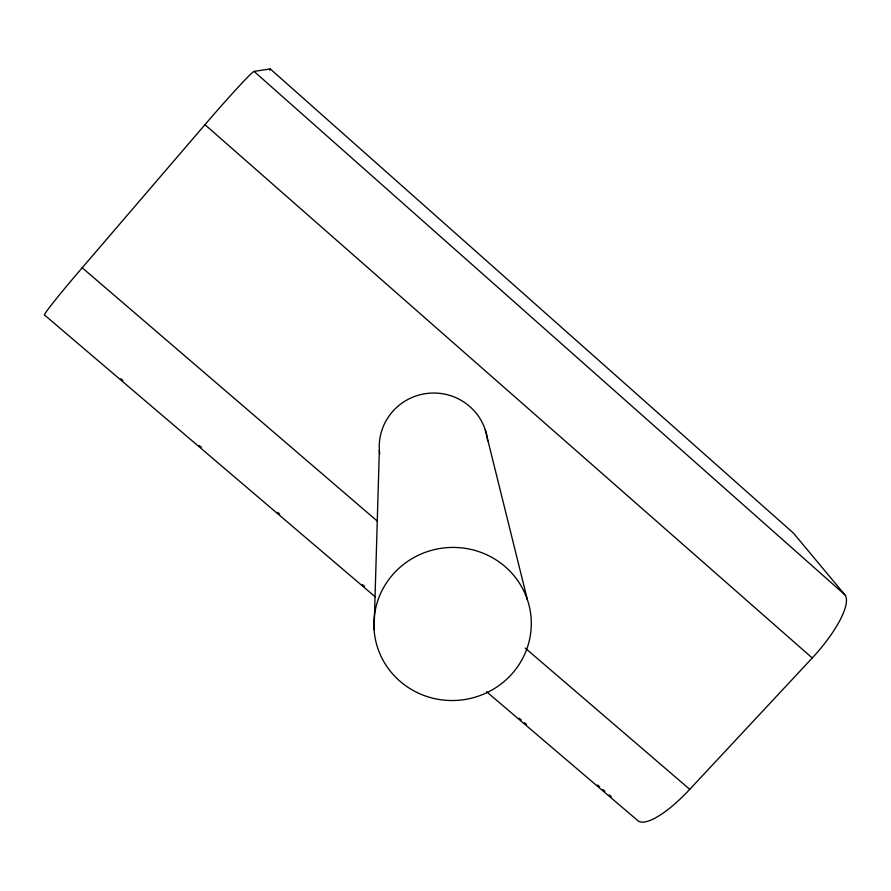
<?xml version="1.0" encoding="UTF-8"?>
<svg xmlns="http://www.w3.org/2000/svg" width="891" height="891" viewBox="0 0 891 891"><rect width="100%" height="100%" fill="white"/><g stroke="black" fill="none" stroke-linecap="round" stroke-linejoin="round"><path stroke-width="1.34" d="M374.075 629.581L379.343 450.389M375.267 596.881L44.706 315.169A71.269 2.64 -49 0 1 82.195 267.779L204.963 124.673A67.393 2.517 -49.2 0 1 254.08 71.414L270.24 68.919L793.536 533.197L844.791 594.709A64.23 18.744 -48.2 0 1 812.247 657.981L689.757 789.337A67.95 19.647 -49.6 0 1 636.965 819.898L486.519 691.683M120.853 378.708L122.98 380.513M199.25 445.511L201.366 447.315M277.636 512.325L279.752 514.129M362.381 584.552L364.497 586.356M519.152 718.168L521.268 719.973M524.443 722.679L526.57 724.483M597.538 784.982L599.654 786.786M602.839 789.493L604.956 791.297M609.188 794.906L611.304 796.71M82.195 267.779L377.539 521.313M525.211 648.08L689.757 789.337M204.963 124.673L812.247 657.981M254.08 71.414L844.791 594.709M485.239 429.685L527.394 599.699M379.744 454.187A54.384 53.649 -5.8 0 1 427.023 393.443A54.384 53.649 -5.8 0 1 487.689 440.911M270.24 68.919A56.89 1.882 -49.2 0 1 269.717 70.266M417.01 692.485A78.731 76.537 -6.5 0 0 531.181 619.323A78.731 76.537 -6.5 0 0 409.604 560.116A78.731 76.537 -6.5 0 0 417.01 692.485"/></g></svg>
